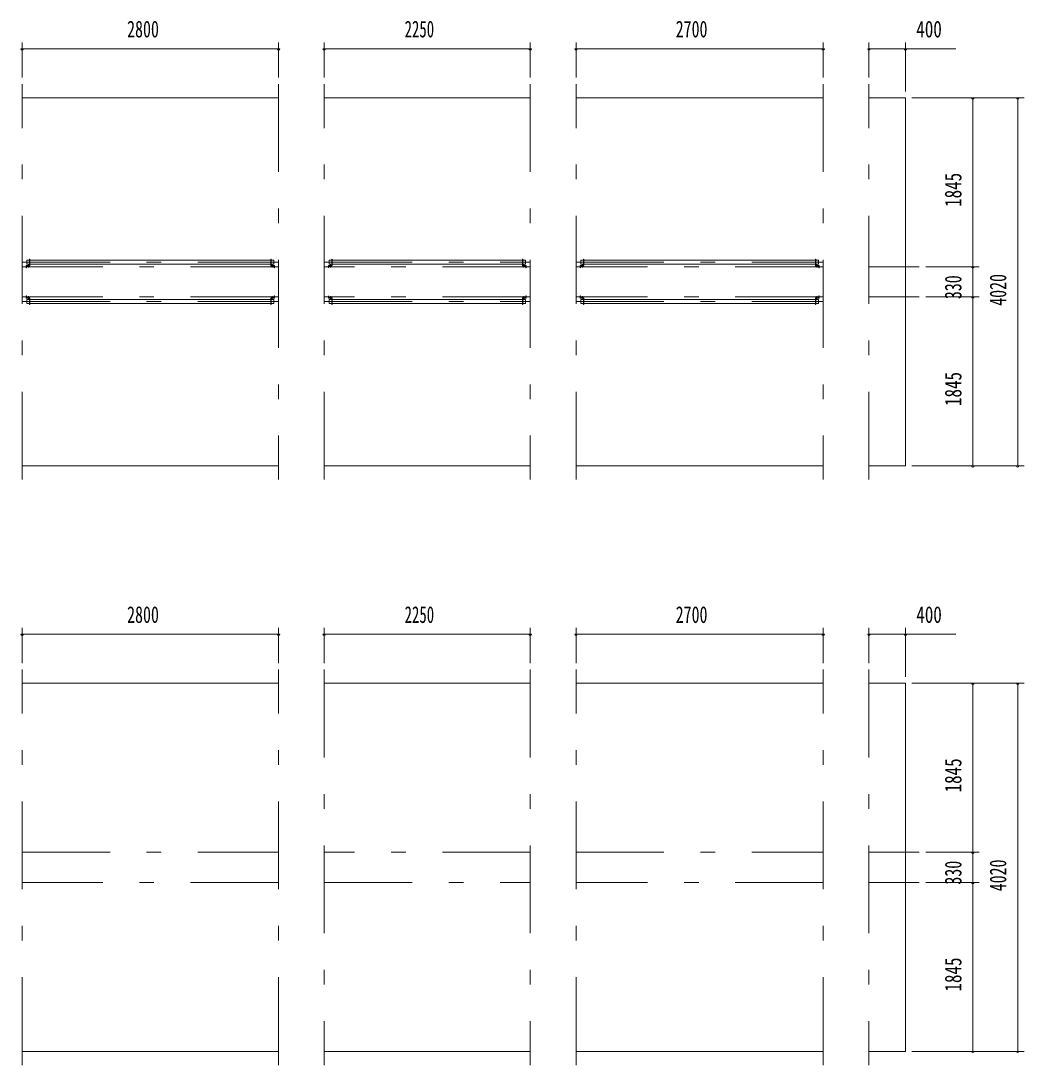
# Model space of a CAD drawing. Units: millimetres, scale not verified. Extents: x -31547 to 31550, y -14700 to 14700.
# Drawn here: x -22585 to -11626, y -10937 to 468 of the extents above; entities that cross this region are included whole.
import ezdxf
from ezdxf.enums import TextEntityAlignment as Align

# ---------------------------------------------------------------- set-up
doc = ezdxf.new("R2010")
doc.units = ezdxf.units.MM
doc.header["$LTSCALE"] = 80
doc.linetypes.add('USER3', pattern=[24, 12, -5, 2, -5])
for name, color, linetype, lineweight in [('0-2_1-07BOLD', 7, 'Continuous', 18), ('0-3_1-27CENTER', 3, 'USER3', 18), ('0-5_1-57DIM', 3, 'Continuous', 18)]:
    doc.layers.add(name, color=color, linetype=linetype, lineweight=lineweight)
doc.styles.add('ＭＳ ゴシック', font='')
doc.styles.get('ＭＳ ゴシック').set_extended_font_data('MS Gothic')

msp = doc.modelspace()

# ---------------------------------------------------------------- linework, layer by layer
at = {"layer": '0-2_1-07BOLD'}
for p, q in [((-19771.13, -372.46), (-22571.13, -372.46)), ((-17021.12, -372.46), (-19271.13, -372.46)), ((-13821.13, -372.46), (-16521.13, -372.46)), ((-22486.58, -2146.96), (-19855.68, -2146.96)), ((-17105.68, -2146.96), (-19186.58, -2146.96)), ((-13905.67, -2146.96), (-16436.58, -2146.96)), ((-22521.38, -2204.26), (-22491.78, -2204.26)), ((-22491.78, -2207.46), (-22521.38, -2207.46)), ((-22489.78, -2189.65), (-22518.63, -2189.65)), ((-19855.68, -2189.65), (-22486.58, -2189.65)), ((-19850.48, -2204.26), (-19820.88, -2204.26)), ((-19820.88, -2207.46), (-19850.48, -2207.46)), ((-19815.68, -2229.46), (-19815.68, -2209.46)), ((-19221.38, -2204.26), (-19191.78, -2204.26)), ((-19191.78, -2207.46), (-19221.38, -2207.46)), ((-19218.63, -2189.65), (-19189.78, -2189.65)), ((-19186.58, -2189.65), (-17105.68, -2189.65)), ((-17100.48, -2204.26), (-17070.88, -2204.26)), ((-17070.88, -2207.46), (-17100.48, -2207.46)), ((-17065.67, -2229.46), (-17065.67, -2209.46)), ((-16471.38, -2204.26), (-16441.78, -2204.26)), ((-16441.78, -2207.46), (-16471.38, -2207.46)), ((-16468.62, -2189.65), (-16439.78, -2189.65)), ((-16436.58, -2189.65), (-13905.67, -2189.65)), ((-13900.48, -2204.26), (-13870.88, -2204.26)), ((-13870.88, -2207.46), (-13900.48, -2207.46)), ((-13865.68, -2209.46), (-13865.68, -2229.46)), ((-22491.78, -2557.46), (-22521.38, -2557.46)), ((-22521.38, -2560.66), (-22491.78, -2560.66)), ((-22486.58, -2575.26), (-19855.68, -2575.26)), ((-19855.68, -2617.95), (-22486.58, -2617.95)), ((-19850.48, -2557.46), (-19820.88, -2557.46)), ((-19820.88, -2560.66), (-19850.48, -2560.66)), ((-19191.78, -2557.46), (-19221.38, -2557.46)), ((-19221.38, -2560.66), (-19191.78, -2560.66)), ((-19186.58, -2575.26), (-17105.68, -2575.26)), ((-17105.68, -2617.95), (-19186.58, -2617.95)), ((-17100.48, -2557.46), (-17070.88, -2557.46)), ((-17070.88, -2560.66), (-17100.48, -2560.66)), ((-16471.38, -2557.46), (-16441.78, -2557.46)), ((-16441.78, -2560.66), (-16471.38, -2560.66)), ((-13905.67, -2575.26), (-16436.58, -2575.26)), ((-16436.58, -2617.95), (-13905.67, -2617.95)), ((-13900.48, -2557.46), (-13870.88, -2557.46)), ((-13870.88, -2560.66), (-13900.48, -2560.66)), ((-22571.13, -4392.46), (-19771.13, -4392.46)), ((-19271.13, -4392.46), (-17021.12, -4392.46)), ((-16521.13, -4392.46), (-13821.13, -4392.46)), ((-19771.13, -6767.46), (-22571.13, -6767.46)), ((-17021.12, -6767.46), (-19271.13, -6767.46)), ((-13821.13, -6767.46), (-16521.13, -6767.46)), ((-22571.13, -10787.46), (-19771.13, -10787.46)), ((-19271.13, -10787.46), (-17021.12, -10787.46)), ((-16521.13, -10787.46), (-13821.13, -10787.46))]:
    msp.add_line(p, q, dxfattribs=at)
for points in [[(-13321.13, -4392.46), (-12921.13, -4392.46), (-12921.13, -372.46), (-13321.13, -372.46)], [(-22518.63, -2189.65), (-22518.63, -2146.96), (-22489.78, -2146.96)], [(-22489.78, -2202.26), (-22489.78, -2136.46), (-22486.58, -2136.46), (-22486.58, -2202.26)], [(-19852.48, -2202.26), (-19852.48, -2136.46), (-19855.68, -2136.46), (-19855.68, -2202.26)], [(-19852.48, -2146.96), (-19823.63, -2146.96), (-19823.63, -2189.65), (-19852.48, -2189.65)], [(-19189.78, -2146.96), (-19218.63, -2146.96), (-19218.63, -2189.65)], [(-19189.78, -2202.26), (-19189.78, -2136.46), (-19186.58, -2136.46), (-19186.58, -2202.26)], [(-17102.48, -2202.26), (-17102.48, -2136.46), (-17105.68, -2136.46), (-17105.68, -2202.26)], [(-17102.48, -2189.65), (-17073.63, -2189.65), (-17073.63, -2146.96), (-17102.48, -2146.96)], [(-16439.78, -2146.96), (-16468.62, -2146.96), (-16468.62, -2189.65)], [(-16439.78, -2202.26), (-16439.78, -2136.46), (-16436.57, -2136.46), (-16436.57, -2202.26)], [(-13902.48, -2202.26), (-13902.48, -2136.46), (-13905.67, -2136.46), (-13905.67, -2202.26)], [(-13902.48, -2189.65), (-13873.63, -2189.65), (-13873.63, -2146.96), (-13902.48, -2146.96)], [(-22523.38, -2209.46), (-22523.38, -2229.46), (-22526.58, -2229.46), (-22526.58, -2209.46)], [(-19818.88, -2209.46), (-19818.88, -2229.46), (-19815.68, -2229.46)], [(-19223.38, -2209.46), (-19223.38, -2229.46), (-19226.58, -2229.46), (-19226.58, -2209.46)], [(-17068.88, -2209.46), (-17068.88, -2229.46), (-17065.67, -2229.46)], [(-16473.38, -2209.46), (-16473.38, -2229.46), (-16476.58, -2229.46), (-16476.58, -2209.46)], [(-13865.68, -2229.46), (-13868.87, -2229.46), (-13868.87, -2209.46)], [(-22523.38, -2555.46), (-22523.38, -2535.46), (-22526.58, -2535.46), (-22526.58, -2555.46)], [(-22489.78, -2617.95), (-22518.63, -2617.95), (-22518.63, -2575.26), (-22489.78, -2575.26)], [(-22489.78, -2562.66), (-22489.78, -2628.46), (-22486.58, -2628.46), (-22486.58, -2562.66)], [(-19852.48, -2562.66), (-19852.48, -2628.46), (-19855.68, -2628.46), (-19855.68, -2562.66)], [(-19852.48, -2575.26), (-19823.63, -2575.26), (-19823.63, -2617.95), (-19852.48, -2617.95)], [(-19818.88, -2555.46), (-19818.88, -2535.46), (-19815.68, -2535.46), (-19815.68, -2555.46)], [(-19223.38, -2555.46), (-19223.38, -2535.46), (-19226.58, -2535.46), (-19226.58, -2555.46)], [(-19189.78, -2617.95), (-19218.63, -2617.95), (-19218.63, -2575.26), (-19189.78, -2575.26)], [(-19189.78, -2562.66), (-19189.78, -2628.46), (-19186.58, -2628.46), (-19186.58, -2562.66)], [(-17102.48, -2562.66), (-17102.48, -2628.46), (-17105.68, -2628.46), (-17105.68, -2562.66)], [(-17102.48, -2575.26), (-17073.63, -2575.26), (-17073.63, -2617.95), (-17102.48, -2617.95)], [(-17068.88, -2555.46), (-17068.88, -2535.46), (-17065.67, -2535.46), (-17065.67, -2555.46)], [(-16473.38, -2555.46), (-16473.38, -2535.46), (-16476.58, -2535.46), (-16476.58, -2555.46)], [(-16439.78, -2575.26), (-16468.62, -2575.26), (-16468.62, -2617.95), (-16439.78, -2617.95)], [(-16436.57, -2562.66), (-16436.57, -2628.46), (-16439.78, -2628.46), (-16439.78, -2562.66)], [(-13902.48, -2562.66), (-13902.48, -2628.46), (-13905.67, -2628.46), (-13905.67, -2562.66)], [(-13902.48, -2617.95), (-13873.63, -2617.95), (-13873.63, -2575.26), (-13902.48, -2575.26)], [(-13868.87, -2555.46), (-13868.87, -2535.46), (-13865.68, -2535.46), (-13865.68, -2555.46)], [(-13321.13, -10787.46), (-12921.13, -10787.46), (-12921.13, -6767.46), (-13321.13, -6767.46)]]:
    msp.add_lwpolyline(points, dxfattribs=at)
for centre, radius, start, end in [((-22521.38, -2209.46), 5.2, 90, 180), ((-22521.38, -2209.46), 2, 90, 180), ((-22491.78, -2202.26), 2, 270, 0), ((-22491.78, -2202.26), 5.2, 270, 0), ((-19850.48, -2202.26), 5.2, 180, 270), ((-19850.48, -2202.26), 2, 180, 270), ((-19820.88, -2209.46), 5.2, 0, 90), ((-19820.88, -2209.46), 2, 0, 90), ((-19221.38, -2209.46), 5.2, 90, 180), ((-19221.38, -2209.46), 2, 90, 180), ((-19191.78, -2202.26), 2, 270, 0), ((-19191.78, -2202.26), 5.2, 270, 0), ((-17100.48, -2202.26), 5.2, 180, 270), ((-17100.48, -2202.26), 2, 180, 270), ((-17070.88, -2209.46), 5.2, 0, 90), ((-17070.88, -2209.46), 2, 0, 90), ((-16471.38, -2209.46), 5.2, 90, 180), ((-16471.38, -2209.46), 2, 90, 180), ((-16441.78, -2202.26), 2, 270, 0), ((-16441.78, -2202.26), 5.2, 270, 0), ((-13900.48, -2202.26), 5.2, 180, 270), ((-13900.48, -2202.26), 2, 180, 270), ((-13870.88, -2209.46), 5.2, 0, 90), ((-13870.88, -2209.46), 2, 0, 90), ((-22521.38, -2555.46), 5.2, 180, 270), ((-22521.38, -2555.46), 2, 180, 270), ((-22491.78, -2562.66), 5.2, 0, 90), ((-22491.78, -2562.66), 2, 0, 90), ((-19850.48, -2562.66), 5.2, 90, 180), ((-19850.48, -2562.66), 2, 90, 180), ((-19820.88, -2555.46), 2, 270, 0), ((-19820.88, -2555.46), 5.2, 270, 0), ((-19221.38, -2555.46), 5.2, 180, 270), ((-19221.38, -2555.46), 2, 180, 270), ((-19191.78, -2562.66), 5.2, 0, 90), ((-19191.78, -2562.66), 2, 0, 90), ((-17100.48, -2562.66), 5.2, 90, 180), ((-17100.48, -2562.66), 2, 90, 180), ((-17070.88, -2555.46), 2, 270, 0), ((-17070.88, -2555.46), 5.2, 270, 0), ((-16471.38, -2555.46), 5.2, 180, 270), ((-16471.38, -2555.46), 2, 180, 270), ((-16441.78, -2562.66), 5.2, 0, 90), ((-16441.78, -2562.66), 2, 0, 90), ((-13900.48, -2562.66), 5.2, 90, 180), ((-13900.48, -2562.66), 2, 90, 180), ((-13870.88, -2555.46), 2, 270, 0), ((-13870.88, -2555.46), 5.2, 270, 0)]:
    msp.add_arc(centre, radius, start, end, dxfattribs=at)
at = {"layer": '0-3_1-27CENTER'}
for p, q in [((-22571.13, -4542.46), (-22571.13, -222.46)), ((-19771.13, -222.46), (-19771.13, -4542.46)), ((-19271.13, -4542.46), (-19271.13, -222.46)), ((-17021.12, -222.46), (-17021.12, -4542.46)), ((-16521.13, -4542.46), (-16521.13, -222.46)), ((-13821.13, -222.46), (-13821.13, -4542.46)), ((-13321.13, -4542.46), (-13321.13, -222.46)), ((-22571.13, -2168.31), (-19771.13, -2168.31)), ((-19771.13, -2217.46), (-22571.13, -2217.46)), ((-22501.58, -2226.46), (-22501.58, -2184.66)), ((-19840.68, -2226.46), (-19840.68, -2184.66)), ((-19271.13, -2168.31), (-17021.12, -2168.31)), ((-17021.12, -2217.46), (-19271.13, -2217.46)), ((-19201.58, -2226.46), (-19201.58, -2184.66)), ((-17090.68, -2226.46), (-17090.68, -2184.66)), ((-16521.13, -2168.31), (-13821.13, -2168.31)), ((-13821.13, -2217.46), (-16521.13, -2217.46)), ((-16451.58, -2226.46), (-16451.58, -2184.66)), ((-13890.68, -2226.46), (-13890.68, -2184.66)), ((-13321.13, -2217.46), (-12771.13, -2217.46)), ((-19771.13, -2547.46), (-22571.13, -2547.46)), ((-22571.13, -2596.61), (-19771.13, -2596.61)), ((-22501.58, -2538.46), (-22501.58, -2580.26)), ((-19840.68, -2580.26), (-19840.68, -2538.46)), ((-17021.12, -2547.46), (-19271.13, -2547.46)), ((-19271.13, -2596.61), (-17021.12, -2596.61)), ((-19201.58, -2538.46), (-19201.58, -2580.26)), ((-17090.68, -2538.46), (-17090.68, -2580.26)), ((-13821.13, -2547.46), (-16521.13, -2547.46)), ((-16521.13, -2596.61), (-13821.13, -2596.61)), ((-16451.58, -2538.46), (-16451.58, -2580.26)), ((-13890.68, -2580.26), (-13890.68, -2538.46)), ((-12771.13, -2547.46), (-13321.13, -2547.46)), ((-22571.13, -10937.46), (-22571.13, -6617.46)), ((-19771.13, -10937.46), (-19771.13, -6617.46)), ((-19271.13, -6617.46), (-19271.13, -10937.46)), ((-17021.12, -6617.46), (-17021.12, -10937.46)), ((-16521.13, -10937.46), (-16521.13, -6617.46)), ((-13821.13, -10937.46), (-13821.13, -6617.46)), ((-13321.13, -6617.46), (-13321.13, -10937.46)), ((-22571.13, -8612.46), (-19771.13, -8612.46)), ((-17021.12, -8612.46), (-19271.13, -8612.46)), ((-16521.13, -8612.46), (-13821.13, -8612.46)), ((-12771.13, -8612.46), (-13321.13, -8612.46)), ((-19771.13, -8942.46), (-22571.13, -8942.46)), ((-19271.13, -8942.46), (-17021.12, -8942.46)), ((-13821.13, -8942.46), (-16521.13, -8942.46)), ((-13321.13, -8942.46), (-12771.13, -8942.46))]:
    msp.add_line(p, q, dxfattribs=at)
at = {"layer": '0-5_1-57DIM'}
for p, q in [((-22571.13, -152.46), (-22571.13, 232.54)), ((-19771.13, 232.54), (-19771.13, -152.46)), ((-19271.13, -152.46), (-19271.13, 232.54)), ((-17021.12, 232.54), (-17021.12, -152.46)), ((-16521.13, -152.46), (-16521.13, 232.54)), ((-13821.13, 232.54), (-13821.13, -152.46)), ((-13321.13, -152.46), (-13321.13, 232.54)), ((-12921.13, 232.54), (-12921.13, -302.46)), ((-22557.13, 162.54), (-22585.13, 162.54)), ((-22571.13, 162.54), (-19771.13, 162.54)), ((-19757.13, 162.54), (-19785.13, 162.54)), ((-19257.13, 162.54), (-19285.13, 162.54)), ((-19271.13, 162.54), (-17021.12, 162.54)), ((-17007.12, 162.54), (-17035.12, 162.54)), ((-16507.13, 162.54), (-16535.13, 162.54)), ((-16521.13, 162.54), (-13821.13, 162.54)), ((-13807.13, 162.54), (-13835.13, 162.54)), ((-13307.13, 162.54), (-13335.13, 162.54)), ((-13321.13, 162.54), (-12921.13, 162.54)), ((-12907.13, 162.54), (-12935.13, 162.54)), ((-12371.63, 162.54), (-12921.13, 162.54)), ((-12851.13, -372.46), (-11626.13, -372.46)), ((-12172.13, -372.46), (-12200.13, -372.46)), ((-12186.13, -372.46), (-12186.13, -2217.46)), ((-11682.13, -372.46), (-11710.13, -372.46)), ((-11696.13, -372.46), (-11696.13, -4392.46)), ((-12701.13, -2217.46), (-12116.13, -2217.46)), ((-12172.13, -2217.46), (-12200.13, -2217.46)), ((-12186.13, -2217.46), (-12186.13, -2547.46)), ((-12116.13, -2547.46), (-12701.13, -2547.46)), ((-12172.13, -2547.46), (-12200.13, -2547.46)), ((-12186.13, -2547.46), (-12186.13, -4392.46)), ((-11626.13, -4392.46), (-12851.13, -4392.46)), ((-12172.13, -4392.46), (-12200.13, -4392.46)), ((-11682.13, -4392.46), (-11710.13, -4392.46)), ((-22557.13, -6232.46), (-22585.13, -6232.46)), ((-22571.13, -6547.46), (-22571.13, -6162.46)), ((-22571.13, -6232.46), (-19771.13, -6232.46)), ((-19757.13, -6232.46), (-19785.13, -6232.46)), ((-19771.13, -6547.46), (-19771.13, -6162.46)), ((-19257.13, -6232.46), (-19285.13, -6232.46)), ((-19271.13, -6162.46), (-19271.13, -6547.46)), ((-19271.13, -6232.46), (-17021.12, -6232.46)), ((-17007.12, -6232.46), (-17035.12, -6232.46)), ((-17021.12, -6162.46), (-17021.12, -6547.46)), ((-16507.13, -6232.46), (-16535.13, -6232.46)), ((-16521.13, -6547.46), (-16521.13, -6162.46)), ((-16521.13, -6232.46), (-13821.13, -6232.46)), ((-13807.13, -6232.46), (-13835.13, -6232.46)), ((-13821.13, -6547.46), (-13821.13, -6162.46)), ((-13307.13, -6232.46), (-13335.13, -6232.46)), ((-13321.13, -6162.46), (-13321.13, -6547.46)), ((-13321.13, -6232.46), (-12921.13, -6232.46)), ((-12907.13, -6232.46), (-12935.13, -6232.46)), ((-12921.13, -6697.46), (-12921.13, -6162.46)), ((-12921.13, -6232.46), (-12371.63, -6232.46)), ((-12851.13, -6767.46), (-11626.13, -6767.46)), ((-12172.13, -6767.46), (-12200.13, -6767.46)), ((-12186.13, -6767.46), (-12186.13, -8612.46)), ((-11682.13, -6767.46), (-11710.13, -6767.46)), ((-11696.13, -6767.46), (-11696.13, -10787.46)), ((-12116.13, -8612.46), (-12701.13, -8612.46)), ((-12172.13, -8612.46), (-12200.13, -8612.46)), ((-12186.13, -8612.46), (-12186.13, -8942.46)), ((-12701.13, -8942.46), (-12116.13, -8942.46)), ((-12172.13, -8942.46), (-12200.13, -8942.46)), ((-12186.13, -8942.46), (-12186.13, -10787.46)), ((-12851.13, -10787.46), (-11626.13, -10787.46)), ((-12172.13, -10787.46), (-12200.13, -10787.46)), ((-11682.13, -10787.46), (-11710.13, -10787.46))]:
    msp.add_line(p, q, dxfattribs=at)
for centre in [(-22571.13, 162.54), (-19771.13, 162.54), (-19271.13, 162.54), (-17021.12, 162.54), (-16521.13, 162.54), (-13821.13, 162.54), (-13321.13, 162.54), (-12921.13, 162.54), (-12186.13, -372.46), (-11696.13, -372.46), (-12186.13, -2217.46), (-12186.13, -2547.46), (-12186.13, -4392.46), (-11696.13, -4392.46), (-22571.13, -6232.46), (-19771.13, -6232.46), (-19271.13, -6232.46), (-17021.12, -6232.46), (-16521.13, -6232.46), (-13821.13, -6232.46), (-13321.13, -6232.46), (-12921.13, -6232.46), (-12186.13, -6767.46), (-11696.13, -6767.46), (-12186.13, -8612.46), (-12186.13, -8942.46), (-12186.13, -10787.46), (-11696.13, -10787.46)]:
    msp.add_arc(centre, 14, 180, 0, dxfattribs=at)

# ---------------------------------------------------------------- texts
at = {"layer": '0-5_1-57DIM', "color": 7, "style": 'ＭＳ ゴシック'}
for s, width, p in [('2800', 0.7, (-21424.91, 232.54)), ('2250', 0.65, (-18393.48, 232.54)), ('2700', 0.7, (-15432.37, 232.54)), ('400', 0.75, (-12804.05, 232.54)), ('2800', 0.7, (-21424.91, -6162.46)), ('2250', 0.65, (-18393.48, -6162.46)), ('2700', 0.7, (-15432.37, -6162.46)), ('400', 0.75, (-12804.05, -6162.46))]:
    msp.add_text(s, height=182.3, dxfattribs=dict(at, width=width)).set_placement(p, align=Align.BOTTOM_LEFT)
for s, width, p in [('1845', 0.75, (-12256.13, -1564.08)), ('330', 0.7, (-12256.13, -2571.21)), ('4020', 0.7, (-11766.13, -2644.11)), ('1845', 0.75, (-12256.13, -3739.07)), ('1845', 0.75, (-12256.13, -7959.08)), ('330', 0.7, (-12256.13, -8966.22)), ('4020', 0.7, (-11766.13, -9039.12)), ('1845', 0.75, (-12256.13, -10134.08))]:
    msp.add_text(s, height=182.3, rotation=90, dxfattribs=dict(at, width=width)).set_placement(p, align=Align.BOTTOM_LEFT)

doc.saveas('drawing.dxf')
